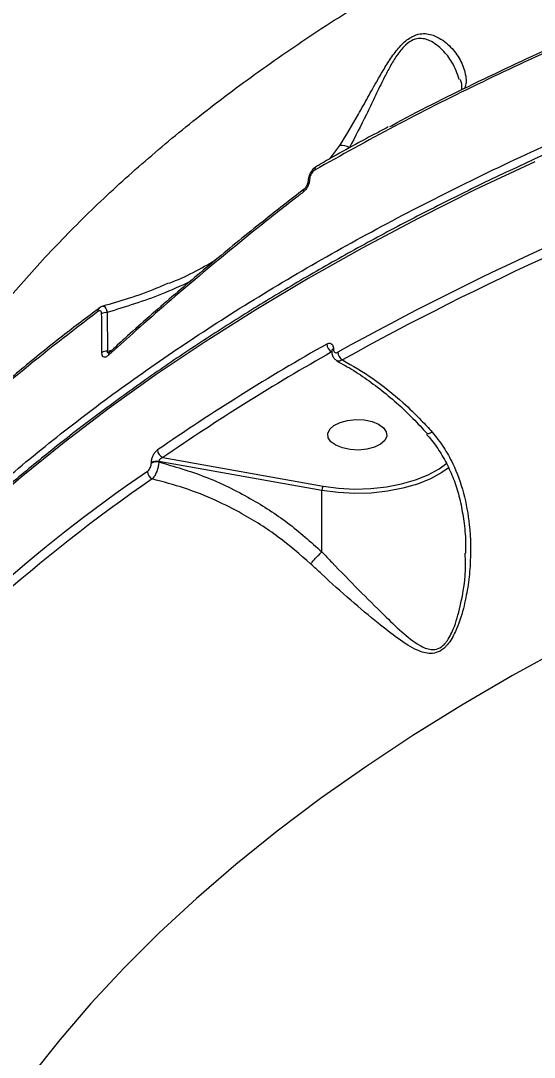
# Model space of a CAD drawing. Header units: millimetres. Extents: x -10881 to 8954, y -8695 to 5624.
# Drawn here: x -4872.1 to -4794, y 2245.8 to 2403.3 of the extents above; entities that cross this region are included whole.
import ezdxf

# ---------------------------------------------------------------- set-up
doc = ezdxf.new("R2010")
doc.units = ezdxf.units.MM
for name, color, linetype in [('DIKOM_ОБЪЕКТ', 7, 'Continuous'), ('DIKOM_РАЗМЕР_ЗОНА', 7, 'Continuous'), ('DIKOM_РАЗМЕР_ОБЪЕКТА', 7, 'Continuous')]:
    doc.layers.add(name, color=color, linetype=linetype)
doc.styles.add('style1', font='arial.ttf', dxfattribs={"width": 0.8})
doc.dimstyles.new('1-50', dxfattribs={"dimtxt": 300, "dimasz": 200, "dimexe": 100, "dimexo": 0, "dimgap": 100, "dimtad": 1, "dimtxsty": 'style1', "dimcen": 200, "dimclrd": 7, "dimclre": 7, "dimclrt": 7, "dimadec": 1, "dimazin": 2, "dimtfac": 1, "dimtmove": 0, "dimatfit": 2, "dimfxl": 0, "dimlwd": 25, "dimlwe": 18, "dimarcsym": 0})

# ---------------------------------------------------------------- blocks, each defined once
blk = doc.blocks.new('*D9')
at = {"layer": 'Defpoints', "color": 0, "transparency": 16777216}
for p in [(-9533.99, 4149), (-6877.05, 4149), (-2715.65, -5051.15)]:
    blk.add_point(p, dxfattribs=at)
at = {"layer": 'DIKOM_РАЗМЕР_ОБЪЕКТА', "color": 7, "lineweight": 18, "transparency": 16777216}
for p, q in [((-6877.05, 4149), (-9633.99, 4149)), ((-2715.65, -5051.15), (-9633.99, -5051.15))]:
    blk.add_line(p, q, dxfattribs=at)
at = {"layer": 'DIKOM_РАЗМЕР_ОБЪЕКТА', "color": 7, "lineweight": 25, "transparency": 16777216}
blk.add_line((-9533.99, -4851.15), (-9533.99, 3949), dxfattribs=at)
at = {"layer": 'DIKOM_РАЗМЕР_ОБЪЕКТА', "color": 7, "transparency": 16777216}
for points in [[(-9567.32, 3949), (-9500.66, 3949), (-9533.99, 4149)], [(-9567.32, -4851.15), (-9500.66, -4851.15), (-9533.99, -5051.15)]]:
    blk.add_solid(points, dxfattribs=at)
at = {"layer": 'DIKOM_РАЗМЕР_ОБЪЕКТА', "color": 7, "transparency": 16777216, "insert": (-9787.16, -451.07), "char_height": 300, "attachment_point": 5, "rotation": 90, "style": 'style1'}
blk.add_mtext('9200', dxfattribs=at)
blk = doc.blocks.new('*D10')
at = {"layer": 'Defpoints', "color": 0, "transparency": 16777216}
for p in [(-7152.73, 2730.8), (7385.22, 911.28), (7385.22, -7693.77)]:
    blk.add_point(p, dxfattribs=at)
at = {"layer": 'DIKOM_РАЗМЕР_ОБЪЕКТА', "color": 7, "lineweight": 18, "transparency": 16777216}
for p, q in [((-7152.73, 2730.8), (-7152.73, -7793.77)), ((7385.22, 911.28), (7385.22, -7793.77))]:
    blk.add_line(p, q, dxfattribs=at)
at = {"layer": 'DIKOM_РАЗМЕР_ОБЪЕКТА', "color": 7, "lineweight": 25, "transparency": 16777216}
blk.add_line((-6952.73, -7693.77), (7185.22, -7693.77), dxfattribs=at)
at = {"layer": 'DIKOM_РАЗМЕР_ОБЪЕКТА', "color": 7, "transparency": 16777216}
for points in [[(-6952.73, -7660.43), (-6952.73, -7727.1), (-7152.73, -7693.77)], [(7185.22, -7660.43), (7185.22, -7727.1), (7385.22, -7693.77)]]:
    blk.add_solid(points, dxfattribs=at)
at = {"layer": 'DIKOM_РАЗМЕР_ОБЪЕКТА', "color": 7, "transparency": 16777216, "insert": (116.24, -7440.59), "char_height": 300, "attachment_point": 5, "style": 'style1'}
blk.add_mtext('14500', dxfattribs=at)
blk = doc.blocks.new('*D11')
at = {"layer": 'Defpoints', "color": 0, "transparency": 16777216}
for p in [(-7028.45, 5624.13), (-10431.26, -7165.91), (-2784.83, -7165.91)]:
    blk.add_point(p, dxfattribs=at)
at = {"layer": 'DIKOM_РАЗМЕР_ЗОНА', "color": 7, "lineweight": 18, "transparency": 16777216}
for p, q in [((-7028.45, 5624.13), (-10531.26, 5624.13)), ((-2784.83, -7165.91), (-10531.26, -7165.91))]:
    blk.add_line(p, q, dxfattribs=at)
at = {"layer": 'DIKOM_РАЗМЕР_ЗОНА', "color": 7, "lineweight": 25, "transparency": 16777216}
blk.add_line((-10431.26, 5424.13), (-10431.26, -6965.91), dxfattribs=at)
at = {"layer": 'DIKOM_РАЗМЕР_ЗОНА', "color": 7, "transparency": 16777216}
for points in [[(-10464.6, 5424.13), (-10397.93, 5424.13), (-10431.26, 5624.13)], [(-10464.6, -6965.91), (-10397.93, -6965.91), (-10431.26, -7165.91)]]:
    blk.add_solid(points, dxfattribs=at)
at = {"layer": 'DIKOM_РАЗМЕР_ЗОНА', "color": 7, "transparency": 16777216, "insert": (-10684.43, -770.89), "char_height": 300, "attachment_point": 5, "rotation": 90, "style": 'style1'}
blk.add_mtext('12800', dxfattribs=at)
blk = doc.blocks.new('*D12')
at = {"layer": 'Defpoints', "color": 0, "transparency": 16777216}
for p in [(-9113.32, 3014.05), (8954.2, 2756.48), (8954.2, -8594.51)]:
    blk.add_point(p, dxfattribs=at)
at = {"layer": 'DIKOM_РАЗМЕР_ЗОНА', "color": 7, "lineweight": 18, "transparency": 16777216}
for p, q in [((-9113.32, 3014.05), (-9113.32, -8694.51)), ((8954.2, 2756.48), (8954.2, -8694.51))]:
    blk.add_line(p, q, dxfattribs=at)
at = {"layer": 'DIKOM_РАЗМЕР_ЗОНА', "color": 7, "lineweight": 25, "transparency": 16777216}
blk.add_line((-8913.32, -8594.51), (8754.2, -8594.51), dxfattribs=at)
at = {"layer": 'DIKOM_РАЗМЕР_ЗОНА', "color": 7, "transparency": 16777216}
for points in [[(-8913.32, -8561.18), (-8913.32, -8627.85), (-9113.32, -8594.51)], [(8754.2, -8561.18), (8754.2, -8627.85), (8954.2, -8594.51)]]:
    blk.add_solid(points, dxfattribs=at)
at = {"layer": 'DIKOM_РАЗМЕР_ЗОНА', "color": 7, "transparency": 16777216, "insert": (-79.56, -8341.34), "char_height": 300, "attachment_point": 5, "style": 'style1'}
blk.add_mtext('18000', dxfattribs=at)

msp = doc.modelspace()

# ---------------------------------------------------------------- linework, layer by layer
at = {"layer": 'DIKOM_ОБЪЕКТ', "color": 7, "linetype": 'Continuous', "lineweight": 15}
for p, q in [((-4825.089, 2382.293), (-4823.591, 2384.317)), ((-4858.93, 2358.968), (-4858.898, 2353.088)), ((-4858.898, 2353.088), (-4858.173, 2353.256)), ((-4824.805, 2353.11), (-4824.805, 2353.062)), ((-4824.543, 2353.457), (-4824.543, 2353.41)), ((-4852.216, 2336.074), (-4852.216, 2336.142)), ((-4851.086, 2336.323), (-4851.086, 2336.255)), ((-4826.285, 2331.916), (-4851.086, 2336.323)), ((-4850.474, 2336.915), (-4826.123, 2332.588)), ((-4826.285, 2322.583), (-4826.285, 2331.916))]:
    msp.add_line(p, q, dxfattribs=at)
at = {"layer": 'DIKOM_ОБЪЕКТ', "color": 7, "linetype": 'Continuous', "lineweight": 15, "flags": 128}
for points in [[(-4793.957, 2381.869), (-4802.938, 2377.625), (-4811.676, 2373.25), (-4820.164, 2368.745), (-4828.394, 2364.116), (-4836.36, 2359.365), (-4844.055, 2354.497), (-4851.473, 2349.517), (-4858.606, 2344.428), (-4865.45, 2339.234), (-4871.998, 2333.94), (-4878.245, 2328.551), (-4884.186, 2323.071), (-4889.815, 2317.504), (-4895.129, 2311.855), (-4900.121, 2306.13), (-4904.789, 2300.332), (-4909.128, 2294.467), (-4913.135, 2288.539), (-4916.806, 2282.554), (-4920.139, 2276.517), (-4923.129, 2270.432), (-4923.911, 2268.707)], [(-4818.682, 2342.388), (-4817.675, 2341.98), (-4816.932, 2341.443), (-4816.513, 2340.82), (-4816.453, 2340.161), (-4816.754, 2339.52), (-4817.395, 2338.949), (-4818.322, 2338.494), (-4819.46, 2338.192), (-4820.718, 2338.067), (-4821.993, 2338.129), (-4823.182, 2338.375), (-4824.189, 2338.782), (-4824.932, 2339.32), (-4825.351, 2339.943), (-4825.412, 2340.602), (-4825.11, 2341.242), (-4824.469, 2341.814), (-4823.542, 2342.269), (-4822.404, 2342.571), (-4821.146, 2342.696), (-4819.871, 2342.633), (-4818.682, 2342.388)], [(-4826.123, 2332.588), (-4823.754, 2332.272), (-4821.32, 2332.145), (-4818.877, 2332.211), (-4816.482, 2332.468), (-4814.191, 2332.91), (-4812.057, 2333.526), (-4810.131, 2334.303), (-4808.458, 2335.222), (-4807.301, 2336.067)], [(-4807.13, 2335.297), (-4808.068, 2334.632), (-4809.793, 2333.685), (-4811.78, 2332.884), (-4813.98, 2332.248), (-4816.343, 2331.792), (-4818.813, 2331.527), (-4821.332, 2331.459), (-4823.843, 2331.59), (-4826.285, 2331.916)], [(-4789.388, 2308.191), (-4797.351, 2303.811), (-4805.05, 2299.307), (-4812.479, 2294.685), (-4819.63, 2289.949), (-4826.498, 2285.103), (-4833.076, 2280.15), (-4839.357, 2275.097), (-4845.336, 2269.948), (-4851.007, 2264.707), (-4856.366, 2259.379), (-4861.406, 2253.97), (-4866.123, 2248.484), (-4870.513, 2242.927)]]:
    msp.add_lwpolyline(points, dxfattribs=at)
at = {"layer": 'DIKOM_ОБЪЕКТ', "color": 7, "linetype": 'Continuous', "lineweight": 15}
for centre, radius, start, end in [((-4823.243, 2382.133), 2.212, 59.13203, 99.06955), ((-4603.361, 1955.22), 454.747, 109.86503, 119.00535), ((-4826.812, 2380.661), 0.584, 124.18993, 187.15706), ((-4603.165, 1954.92), 453.743, 109.86503, 119.00535), ((-4828.061, 2378.816), 0.371, 107.32991, 169.38386), ((-4828.676, 2377.351), 0.487, 132.0599, 194.22937), ((-4859.743, 2359.166), 0.618, 128.2329, 185.80945), ((-4858.981, 2357.428), 1.541, 88.10343, 120.64282), ((-4858.974, 2351.567), 1.523, 87.12648, 119.99067), ((-4858.19, 2352.561), 0.523, 132.83138, 189.75057), ((-4656.427, 2055.21), 343.484, 119.49784, 124.56018), ((-4656.089, 2054.719), 342.667, 119.49784, 124.56018), ((-4824.143, 2354.21), 1.413, 181.61398, 241.60881), ((-4824.382, 2353.064), 0.425, 112.27731, 174.54158), ((-4824.38, 2353.015), 0.427, 112.37579, 173.63976), ((-4822.428, 2352.975), 1.436, 181.81286, 238.38279), ((-4849.951, 2338.134), 1.326, 182.31159, 246.76665), ((-4851.413, 2334.744), 1.613, 78.29531, 119.86153), ((-4851.413, 2334.675), 1.613, 78.29531, 119.86153), ((-4714.097, 2132.565), 245.251, 124.44822, 139.0084), ((-4851.497, 2334.866), 1.33, 182.50188, 244.04198), ((-4713.657, 2131.873), 244.71, 124.44822, 139.0084), ((-4824.875, 2331.932), 1.41, 152.23556, 180.63084)]:
    msp.add_arc(centre, radius, start, end, dxfattribs=at)
for points, knots in [([(-4740.061, 2686.63), (-4743.791, 2684.009), (-4752.245, 2678.066), (-4765.204, 2668.625), (-4778.944, 2658.306), (-4792.447, 2647.823), (-4805.787, 2637.122), (-4818.901, 2626.239), (-4831.788, 2615.167), (-4844.328, 2604.002), (-4856.352, 2592.896), (-4867.825, 2581.899), (-4878.769, 2571.003), (-4889.299, 2560.097), (-4899.468, 2549.12), (-4909.22, 2538.118), (-4918.55, 2527.085), (-4927.364, 2516.122), (-4935.547, 2505.375), (-4943.082, 2494.887), (-4949.999, 2484.645), (-4956.369, 2474.545), (-4962.22, 2464.531), (-4967.511, 2454.649), (-4972.231, 2444.9), (-4976.326, 2435.373), (-4979.743, 2426.197), (-4982.493, 2417.401), (-4984.602, 2408.968), (-4986.093, 2400.812), (-4986.971, 2392.887), (-4987.19, 2385.249), (-4986.847, 2378.306), (-4986.114, 2374.11), (-4985.783, 2372.217)], [0, 0, 0, 0, 0.0245668, 0.0556805, 0.0867942, 0.118124, 0.1494539, 0.1814654, 0.2134768, 0.2457239, 0.2779709, 0.3090846, 0.3401983, 0.3715281, 0.402858, 0.4348694, 0.4668809, 0.4991279, 0.531375, 0.5624883, 0.5936016, 0.6249311, 0.6562605, 0.6882716, 0.7202827, 0.7525293, 0.784776, 0.8158895, 0.8470031, 0.8783328, 0.9096624, 0.9416738, 0.9736851, 1, 1, 1, 1]), ([(-4756.61, 2675.628), (-4758.749, 2674.079), (-4763.987, 2670.286), (-4772.191, 2664.179), (-4781.219, 2657.335), (-4790.095, 2650.452), (-4798.827, 2643.534), (-4807.417, 2636.576), (-4815.869, 2629.576), (-4824.185, 2622.533), (-4832.367, 2615.445), (-4840.417, 2608.309), (-4848.339, 2601.123), (-4856.123, 2593.893), (-4863.746, 2586.644), (-4871.174, 2579.403), (-4878.387, 2572.193), (-4885.383, 2565.015), (-4892.164, 2557.868), (-4898.734, 2550.747), (-4905.096, 2543.652), (-4911.25, 2536.58), (-4917.198, 2529.529), (-4922.943, 2522.497), (-4928.485, 2515.481), (-4933.823, 2508.484), (-4938.944, 2501.523), (-4943.826, 2494.626), (-4948.45, 2487.818), (-4952.81, 2481.107), (-4956.912, 2474.49), (-4960.756, 2467.963), (-4964.344, 2461.524), (-4967.677, 2455.172), (-4970.757, 2448.904), (-4973.583, 2442.719), (-4976.157, 2436.615), (-4978.477, 2430.591), (-4980.539, 2424.658), (-4982.336, 2418.839), (-4983.857, 2413.157), (-4985.101, 2407.622), (-4986.068, 2402.234), (-4986.759, 2396.989), (-4987.175, 2391.888), (-4987.314, 2386.928), (-4987.186, 2382.104), (-4986.755, 2377.435), (-4986.337, 2374.234), (-4985.984, 2372.634), (-4985.953, 2372.494)], [0, 0, 0, 0, 0.0148389, 0.0363248, 0.0577115, 0.0790235, 0.1002852, 0.1215208, 0.1427548, 0.1640065, 0.185297, 0.2066505, 0.2280913, 0.2496435, 0.2712439, 0.2927701, 0.31419, 0.3355284, 0.3568095, 0.3780578, 0.3992977, 0.4205508, 0.441836, 0.4631774, 0.4845994, 0.5061261, 0.5277401, 0.5493241, 0.5707887, 0.5921654, 0.6134784, 0.6347521, 0.6560108, 0.6772784, 0.6985711, 0.7199131, 0.7413282, 0.7628402, 0.7844597, 0.8060759, 0.8275906, 0.8490058, 0.8703444, 0.8916286, 0.9128801, 0.9341205, 0.9553707, 0.976645, 0.9979651, 1, 1, 1, 1]), ([(-4747.994, 2585.517), (-4752.8, 2581.565), (-4762.424, 2573.651), (-4776.382, 2561.572), (-4789.971, 2549.355), (-4802.341, 2537.742), (-4813.533, 2526.806), (-4823.635, 2516.56), (-4833.362, 2506.3), (-4842.765, 2495.972), (-4851.79, 2485.618), (-4860.433, 2475.236), (-4868.606, 2464.922), (-4876.121, 2454.922), (-4882.98, 2445.275), (-4889.226, 2435.965), (-4894.999, 2426.789), (-4900.325, 2417.701), (-4905.167, 2408.743), (-4909.514, 2399.916), (-4913.318, 2391.303), (-4916.972, 2381.878), (-4920.188, 2371.794), (-4922.644, 2361.205), (-4923.995, 2351.146), (-4924.192, 2342.62), (-4923.599, 2335.477), (-4922.496, 2329.561), (-4921.145, 2324.709), (-4919.936, 2321.972), (-4919.493, 2320.968)], [0, 0, 0, 0, 0.0399567, 0.080011, 0.1203642, 0.1608183, 0.1942113, 0.2276042, 0.2612302, 0.2948563, 0.3292242, 0.363592, 0.3982195, 0.4328469, 0.4651912, 0.4975355, 0.5301012, 0.5626669, 0.5959363, 0.6292057, 0.6627205, 0.6962354, 0.7422723, 0.7884713, 0.8351676, 0.882032, 0.9148797, 0.9477274, 0.9808065, 1, 1, 1, 1]), ([(-4894.138, 2329.371), (-4892.609, 2332.586), (-4889.31, 2339.522), (-4882.668, 2349.918), (-4875.373, 2359.509), (-4867.999, 2367.846), (-4860.936, 2375), (-4853.241, 2382.021), (-4844.923, 2388.894), (-4835.956, 2395.627), (-4826.378, 2402.183), (-4816.19, 2408.552), (-4805.629, 2414.593), (-4794.75, 2420.305), (-4783.588, 2425.701), (-4771.971, 2430.869), (-4760.883, 2435.404), (-4750.471, 2439.355), (-4740.826, 2442.784), (-4730.955, 2446.061), (-4719.731, 2449.558), (-4711.638, 2451.818), (-4706.997, 2453.114)], [0, 0, 0, 0, 0.0607, 0.1309375, 0.2014268, 0.2508783, 0.3005038, 0.3502163, 0.400558, 0.4509895, 0.5020606, 0.5532242, 0.6045739, 0.6533493, 0.7021248, 0.7512195, 0.8003142, 0.837591, 0.8748677, 0.9122849, 0.9497022, 1, 1, 1, 1]), ([(-4515.515, 2437.168), (-4517.536, 2437.161), (-4523.395, 2437.14), (-4533.09, 2436.982), (-4544.589, 2436.64), (-4556.065, 2436.133), (-4567.51, 2435.465), (-4578.915, 2434.635), (-4590.272, 2433.644), (-4601.572, 2432.494), (-4612.806, 2431.183), (-4623.967, 2429.715), (-4635.046, 2428.089), (-4646.034, 2426.307), (-4656.923, 2424.371), (-4667.705, 2422.281), (-4678.372, 2420.039), (-4688.916, 2417.648), (-4699.329, 2415.108), (-4709.604, 2412.422), (-4719.731, 2409.591), (-4729.705, 2406.618), (-4739.517, 2403.506), (-4749.16, 2400.255), (-4758.627, 2396.869), (-4767.911, 2393.35), (-4777.004, 2389.701), (-4785.9, 2385.925), (-4794.592, 2382.023), (-4803.074, 2378), (-4811.339, 2373.858), (-4819.381, 2369.6), (-4827.194, 2365.23), (-4834.772, 2360.75), (-4842.11, 2356.164), (-4849.201, 2351.476), (-4856.04, 2346.688), (-4862.623, 2341.805), (-4868.944, 2336.829), (-4874.998, 2331.766), (-4880.782, 2326.617), (-4886.289, 2321.388), (-4891.516, 2316.083), (-4896.46, 2310.705), (-4901.115, 2305.258), (-4905.48, 2299.746), (-4909.55, 2294.175), (-4913.32, 2288.547), (-4916.795, 2282.868), (-4919.948, 2277.14), (-4922.29, 2272.514), (-4923.471, 2269.785), (-4923.813, 2268.994)], [0, 0, 0, 0, 0.010754, 0.0311851, 0.0516167, 0.0720484, 0.0924801, 0.112912, 0.1333439, 0.1537761, 0.1742083, 0.1946408, 0.2150736, 0.2355066, 0.2559398, 0.2763734, 0.2968073, 0.3172416, 0.3376763, 0.3581114, 0.378547, 0.398983, 0.4194195, 0.4398565, 0.4602941, 0.4807323, 0.501171, 0.5216103, 0.5420503, 0.5624908, 0.5829319, 0.6033736, 0.6238158, 0.6442586, 0.6647017, 0.6851453, 0.705589, 0.7260329, 0.7464767, 0.7669202, 0.787363, 0.8078049, 0.8282456, 0.8486847, 0.8691215, 0.8895558, 0.9099869, 0.9304142, 0.9508372, 0.9712554, 0.9916682, 1, 1, 1, 1]), ([(-4923.855, 2270.406), (-4922.831, 2272.668), (-4920.482, 2277.86), (-4915.972, 2285.87), (-4910.44, 2294.499), (-4904.137, 2303.058), (-4897.071, 2311.554), (-4889.285, 2319.905), (-4880.89, 2328.002), (-4871.946, 2335.814), (-4862.475, 2343.356), (-4852.38, 2350.705), (-4841.597, 2357.9), (-4830.151, 2364.904), (-4818.022, 2371.716), (-4805.306, 2378.27), (-4791.479, 2384.81), (-4776.518, 2391.265), (-4760.368, 2397.576), (-4743.592, 2403.498), (-4726.21, 2409.014), (-4708.43, 2414.062), (-4690.327, 2418.622), (-4673.908, 2422.298), (-4663.389, 2424.344), (-4659.105, 2425.177)], [0, 0, 0, 0, 0.0324147, 0.0743695, 0.1163243, 0.1591919, 0.2020595, 0.2452425, 0.2884255, 0.3300909, 0.3717562, 0.413711, 0.4556658, 0.4985334, 0.541401, 0.584584, 0.627767, 0.6762691, 0.7247712, 0.7733865, 0.8223472, 0.8714243, 0.9192089, 0.9671017, 1, 1, 1, 1]), ([(-4776.188, 2405.396), (-4780.718, 2403.498), (-4789.786, 2399.698), (-4802.804, 2393.617), (-4815.426, 2387.281), (-4823.4, 2382.821), (-4827.391, 2380.588)], [0, 0, 0, 0, 0.2489045, 0.498243, 0.7488998, 1, 1, 1, 1]), ([(-4815.986, 2387.197), (-4815.64, 2387.388), (-4811.306, 2389.775), (-4802.461, 2394.123), (-4789.464, 2400.232), (-4780.341, 2404.049), (-4775.775, 2405.96)], [0, 0, 0, 0, 0.02797394, 0.35065374, 0.67504002, 1, 1, 1, 1]), ([(-4823.591, 2384.317), (-4822.64, 2385.879), (-4821.2, 2388.243), (-4819.303, 2391.659), (-4817.972, 2394.053), (-4816.716, 2396.209), (-4815.508, 2398.083), (-4814.134, 2399.804), (-4812.668, 2400.944), (-4811.376, 2401.349), (-4810.3, 2401.341), (-4809.228, 2401.064), (-4808.169, 2400.519), (-4806.815, 2399.475), (-4805.472, 2397.873), (-4804.551, 2395.731), (-4804.268, 2394.074), (-4804.553, 2393.147), (-4804.6, 2392.996)], [0, 0, 0, 0, 0.1166168, 0.1764521, 0.2368444, 0.2800572, 0.3240472, 0.3691358, 0.4146442, 0.4543143, 0.4910503, 0.5286917, 0.5820481, 0.6359325, 0.7459444, 0.8604833, 0.9771327, 1, 1, 1, 1]), ([(-4805.426, 2394.365), (-4805.735, 2395.257), (-4806.282, 2396.834), (-4807.901, 2398.875), (-4809.367, 2400.085), (-4810.692, 2400.554), (-4811.611, 2400.632), (-4812.681, 2400.335), (-4813.522, 2399.684), (-4814.368, 2398.788), (-4815.19, 2397.644), (-4816.166, 2395.936), (-4817.197, 2393.924), (-4818.313, 2391.603), (-4819.973, 2388.122), (-4821.249, 2385.676), (-4822.108, 2384.031)], [0, 0, 0, 0, 0.1518762, 0.2684554, 0.3869721, 0.4258709, 0.4655355, 0.5086157, 0.5509074, 0.5589699, 0.6094022, 0.6565778, 0.7047772, 0.7771093, 0.8501691, 1, 1, 1, 1]), ([(-4805.322, 2394.412), (-4805.293, 2394.344), (-4805.103, 2393.887), (-4805.032, 2393.342), (-4805.097, 2392.849), (-4805.112, 2392.737)], [0, 0, 0, 0, 0.1200751, 0.7987879, 1, 1, 1, 1]), ([(-4816.205, 2387.148), (-4817.036, 2386.714), (-4820.563, 2384.869), (-4824.202, 2382.861), (-4826.936, 2381.255), (-4827.137, 2381.138)], [0, 0, 0, 0, 0.2222217, 0.9430584, 1, 1, 1, 1]), ([(-4827.139, 2381.131), (-4827.261, 2381.055), (-4827.577, 2380.858), (-4827.988, 2380.335), (-4828.339, 2379.632), (-4828.394, 2379.123), (-4828.419, 2378.886)], [0, 0, 0, 0, 0.167138, 0.431643, 0.7356589, 1, 1, 1, 1]), ([(-4827.391, 2380.588), (-4827.432, 2380.562), (-4827.569, 2380.474), (-4827.786, 2380.241), (-4827.992, 2379.895), (-4828.134, 2379.522), (-4828.159, 2379.288), (-4828.172, 2379.17)], [0, 0, 0, 0, 0.1043526, 0.3453588, 0.5759422, 0.7877488, 1, 1, 1, 1]), ([(-4828.172, 2379.17), (-4828.19, 2379.001), (-4828.225, 2378.664), (-4828.431, 2378.134), (-4828.735, 2377.614), (-4829.004, 2377.364), (-4829.148, 2377.231)], [0, 0, 0, 0, 0.2322168, 0.4640132, 0.7140228, 1, 1, 1, 1]), ([(-4828.426, 2378.885), (-4828.429, 2378.84), (-4828.436, 2378.744), (-4828.483, 2378.539), (-4828.577, 2378.288), (-4828.724, 2378.022), (-4828.877, 2377.825), (-4828.985, 2377.724), (-4829.01, 2377.707), (-4829.011, 2377.706)], [0, 0, 0, 0, 0.1172606, 0.2486911, 0.4270551, 0.6366012, 0.8360417, 0.9936867, 1, 1, 1, 1]), ([(-4829.148, 2377.231), (-4829.583, 2376.894), (-4831.758, 2375.211), (-4837.335, 2370.817), (-4845.643, 2364.002), (-4853.251, 2357.418), (-4857.504, 2353.562), (-4858.706, 2352.472)], [0, 0, 0, 0, 0.0413727, 0.2068702, 0.5381497, 0.8694287, 1, 1, 1, 1]), ([(-4828.994, 2377.702), (-4831.09, 2376.073), (-4835.698, 2372.492), (-4842.539, 2366.912), (-4849.532, 2360.983), (-4854.859, 2356.322), (-4857.772, 2353.629), (-4858.531, 2352.927)], [0, 0, 0, 0, 0.1999144, 0.4396287, 0.6783836, 0.9162284, 1, 1, 1, 1]), ([(-4849.532, 2363.416), (-4849.519, 2363.422), (-4847.018, 2364.367), (-4844.589, 2365.64), (-4842.325, 2367.06), (-4842.265, 2367.097)], [0, 0, 0, 0, 0.0053625, 0.9739651, 1, 1, 1, 1]), ([(-4849.655, 2363.417), (-4850.25, 2363.152), (-4852.224, 2362.273), (-4855.541, 2361.083), (-4858.307, 2360.287), (-4859.602, 2359.914)], [0, 0, 0, 0, 0.1867001, 0.619271, 1, 1, 1, 1]), ([(-4846.377, 2363.624), (-4847.806, 2362.974), (-4851.846, 2361.137), (-4856.149, 2359.82), (-4858.93, 2358.968)], [0, 0, 0, 0, 0.3536931, 1, 1, 1, 1]), ([(-4860.358, 2359.103), (-4864.422, 2355.98), (-4872.563, 2349.725), (-4883.562, 2339.907), (-4893.738, 2329.797), (-4899.635, 2322.815), (-4902.588, 2319.319)], [0, 0, 0, 0, 0.2482771, 0.497233, 0.7482654, 1, 1, 1, 1]), ([(-4860.114, 2359.639), (-4861.995, 2358.226), (-4866.055, 2355.174), (-4871.974, 2350.376), (-4877.926, 2345.276), (-4883.584, 2340.102), (-4888.958, 2334.857), (-4894.046, 2329.532), (-4898.555, 2324.51), (-4901.231, 2321.232), (-4902.415, 2319.783)], [0, 0, 0, 0, 0.11302897, 0.24404829, 0.3749134, 0.50538465, 0.63551784, 0.76578485, 0.89647101, 1, 1, 1, 1]), ([(-4859.767, 2358.754), (-4859.77, 2358.805), (-4859.777, 2358.935), (-4859.838, 2359.111), (-4859.965, 2359.223), (-4860.147, 2359.233), (-4860.283, 2359.149), (-4860.358, 2359.103)], [0, 0, 0, 0, 0.12076189, 0.30754795, 0.52293514, 0.73744695, 1, 1, 1, 1]), ([(-4859.601, 2359.898), (-4859.682, 2359.878), (-4859.878, 2359.828), (-4860.035, 2359.708), (-4860.127, 2359.638)], [0, 0, 0, 0, 0.4113226, 1, 1, 1, 1]), ([(-4859.599, 2359.906), (-4859.593, 2359.91), (-4859.502, 2359.973), (-4859.323, 2359.878), (-4859.105, 2359.601), (-4858.985, 2359.243), (-4858.94, 2359.015), (-4858.93, 2358.968)], [0, 0, 0, 0, 0.0226595, 0.3379239, 0.6379587, 0.9248539, 1, 1, 1, 1]), ([(-4859.735, 2352.886), (-4859.733, 2353.472), (-4859.727, 2355.428), (-4859.75, 2357.384), (-4859.767, 2358.754)], [0, 0, 0, 0, 0.2996328, 1, 1, 1, 1]), ([(-4858.706, 2352.472), (-4858.854, 2352.359), (-4859.099, 2352.172), (-4859.416, 2352.16), (-4859.619, 2352.312), (-4859.722, 2352.582), (-4859.731, 2352.795), (-4859.735, 2352.886)], [0, 0, 0, 0, 0.3038664, 0.5023335, 0.7017042, 0.8732905, 1, 1, 1, 1]), ([(-4858.898, 2353.088), (-4858.912, 2353.055), (-4858.937, 2353), (-4858.932, 2352.934), (-4858.903, 2352.891), (-4858.849, 2352.864), (-4858.743, 2352.853), (-4858.648, 2352.873), (-4858.586, 2352.887)], [0, 0, 0, 0, 0.1805591, 0.300856, 0.3970681, 0.5266919, 0.6855546, 1, 1, 1, 1]), ([(-4858.558, 2352.939), (-4858.571, 2352.925), (-4858.617, 2352.878), (-4858.655, 2352.861), (-4858.644, 2352.866), (-4858.642, 2352.866)], [0, 0, 0, 0, 0.248533, 0.8655091, 1, 1, 1, 1]), ([(-4825.556, 2354.17), (-4825.442, 2354.22), (-4825.215, 2354.321), (-4824.911, 2354.271), (-4824.682, 2354.074), (-4824.56, 2353.781), (-4824.548, 2353.549), (-4824.543, 2353.457)], [0, 0, 0, 0, 0.21503765, 0.42997028, 0.6447112, 0.8592201, 1, 1, 1, 1]), ([(-4824.805, 2353.063), (-4824.805, 2353.063), (-4824.828, 2352.84), (-4824.729, 2352.443), (-4824.459, 2351.938), (-4824.166, 2351.75), (-4824.03, 2351.662)], [0, 0, 0, 0, 0.000433, 0.3882809, 0.7151084, 1, 1, 1, 1]), ([(-4824.812, 2353.191), (-4824.81, 2353.188), (-4824.807, 2353.184), (-4824.807, 2353.127), (-4824.807, 2353.105)], [0, 0, 0, 0, 0.617106, 1, 1, 1, 1]), ([(-4824.543, 2353.41), (-4824.54, 2353.348), (-4824.531, 2353.192), (-4824.449, 2352.995), (-4824.296, 2352.864), (-4824.093, 2352.83), (-4823.94, 2352.897), (-4823.864, 2352.93)], [0, 0, 0, 0, 0.1422682, 0.3570915, 0.5715532, 0.7857145, 1, 1, 1, 1]), ([(-4824.036, 2351.58), (-4823.614, 2351.363), (-4822.303, 2350.692), (-4820.114, 2349.288), (-4817.494, 2347.397), (-4814.934, 2345.257), (-4812.515, 2342.988), (-4811.014, 2341.34), (-4810.297, 2340.553)], [0, 0, 0, 0, 0.0879389, 0.272743, 0.4583673, 0.6443498, 0.8300303, 1, 1, 1, 1]), ([(-4823.181, 2351.752), (-4823.327, 2351.689), (-4823.619, 2351.561), (-4823.904, 2351.556), (-4823.999, 2351.64), (-4823.999, 2351.64)], [0, 0, 0, 0, 0.4998342, 0.9992464, 1, 1, 1, 1]), ([(-4823.181, 2351.752), (-4821.626, 2350.858), (-4818.476, 2349.049), (-4814.477, 2345.801), (-4811.518, 2342.963), (-4810.095, 2341.393), (-4809.55, 2340.793)], [0, 0, 0, 0, 0.3247084, 0.657479, 0.869005, 1, 1, 1, 1]), ([(-4809.55, 2340.793), (-4808.953, 2340.049), (-4807.748, 2338.548), (-4806.066, 2335.468), (-4804.637, 2331.525), (-4803.704, 2326.276), (-4803.632, 2321.431), (-4804.097, 2317.18), (-4804.774, 2313.82), (-4805.753, 2310.81), (-4806.831, 2308.922), (-4807.745, 2307.906), (-4808.611, 2307.288), (-4810.091, 2307.04), (-4812.14, 2307.691), (-4814.727, 2309.361), (-4818.039, 2311.943), (-4821.9, 2315.225), (-4825.398, 2318.33), (-4827.46, 2320.255), (-4828.004, 2320.761)], [0, 0, 0, 0, 0.0440626, 0.0889571, 0.1624871, 0.2382061, 0.3352462, 0.385054, 0.435258, 0.4935501, 0.5321339, 0.5402075, 0.5665588, 0.5927386, 0.6382706, 0.7076003, 0.7787225, 0.8710031, 0.9660344, 1, 1, 1, 1]), ([(-4810.412, 2340.447), (-4810.145, 2340.153), (-4809.305, 2339.231), (-4808.127, 2337.466), (-4806.88, 2335.174), (-4805.895, 2332.694), (-4805.181, 2330.042), (-4804.686, 2327.175), (-4804.434, 2324.608), (-4804.459, 2322.98), (-4804.468, 2322.413)], [0, 0, 0, 0, 0.0611068, 0.1919138, 0.3276826, 0.4658999, 0.6050908, 0.7508597, 0.9132442, 1, 1, 1, 1]), ([(-4809.55, 2340.793), (-4809.576, 2340.777), (-4809.679, 2340.716), (-4809.905, 2340.599), (-4810.163, 2340.507), (-4810.237, 2340.557), (-4810.27, 2340.579)], [0, 0, 0, 0, 0.0709595, 0.277934, 0.6741737, 1, 1, 1, 1]), ([(-4852.216, 2336.142), (-4852.213, 2336.219), (-4852.205, 2336.445), (-4852.108, 2336.87), (-4851.896, 2337.366), (-4851.606, 2337.806), (-4851.386, 2337.989), (-4851.276, 2338.08)], [0, 0, 0, 0, 0.1082969, 0.3204328, 0.5430623, 0.7715679, 1, 1, 1, 1]), ([(-4852.826, 2334.808), (-4852.755, 2334.868), (-4852.612, 2334.987), (-4852.423, 2335.275), (-4852.286, 2335.597), (-4852.224, 2335.874), (-4852.218, 2336.022), (-4852.216, 2336.074)], [0, 0, 0, 0, 0.2288294, 0.4578465, 0.6785143, 0.8883618, 1, 1, 1, 1]), ([(-4851.086, 2336.255), (-4851.093, 2336.152), (-4851.113, 2335.858), (-4851.228, 2335.304), (-4851.452, 2334.651), (-4851.751, 2334.055), (-4851.97, 2333.798), (-4852.079, 2333.67)], [0, 0, 0, 0, 0.11317327, 0.32593286, 0.54798326, 0.77543798, 1, 1, 1, 1]), ([(-4850.474, 2336.915), (-4850.545, 2336.891), (-4850.684, 2336.845), (-4850.87, 2336.719), (-4851.002, 2336.577), (-4851.058, 2336.465), (-4851.081, 2336.386), (-4851.084, 2336.348), (-4851.086, 2336.323)], [0, 0, 0, 0, 0.2553444, 0.4988913, 0.7167491, 0.8616271, 0.9070133, 1, 1, 1, 1]), ([(-4851.086, 2336.255), (-4848.73, 2335.574), (-4843.951, 2334.194), (-4837.373, 2330.955), (-4831.361, 2327.11), (-4827.99, 2324.103), (-4826.285, 2322.583)], [0, 0, 0, 0, 0.2606924, 0.52870231, 0.7616279, 1, 1, 1, 1]), ([(-4828.004, 2320.761), (-4829.607, 2322.166), (-4832.851, 2325.008), (-4837.796, 2328.123), (-4842.597, 2330.541), (-4847.157, 2332.374), (-4850.431, 2333.236), (-4852.079, 2333.67)], [0, 0, 0, 0, 0.23086503, 0.46717488, 0.62656883, 0.81199179, 1, 1, 1, 1]), ([(-4828.004, 2320.761), (-4827.967, 2320.809), (-4827.86, 2320.947), (-4827.602, 2321.255), (-4827.206, 2321.693), (-4826.724, 2322.184), (-4826.432, 2322.448), (-4826.285, 2322.581)], [0, 0, 0, 0, 0.0873104, 0.2536162, 0.5024108, 0.7512054, 1, 1, 1, 1]), ([(-4826.285, 2322.583), (-4826.285, 2322.582), (-4826.285, 2322.582), (-4826.285, 2322.581), (-4826.285, 2322.581), (-4826.285, 2322.581)], [0, 0, 0, 0, 0.4783841, 0.8637035, 1, 1, 1, 1]), ([(-4826.285, 2322.581), (-4826.285, 2322.58), (-4825.782, 2322.05), (-4823.891, 2320.076), (-4820.686, 2316.777), (-4817.163, 2313.288), (-4814.172, 2310.382), (-4811.831, 2308.53), (-4809.974, 2307.663), (-4808.636, 2307.784), (-4807.959, 2308.275), (-4807.568, 2308.694), (-4807.037, 2309.328), (-4806.081, 2311.206), (-4805.01, 2315.171), (-4804.359, 2319.105), (-4804.494, 2321.817), (-4804.523, 2322.407)], [0, 0, 0, 0, 0.0000246, 0.0500794, 0.188542, 0.327215, 0.4299957, 0.5324053, 0.5962325, 0.6315263, 0.6661321, 0.6665949, 0.6774781, 0.7308689, 0.8146101, 0.959705, 1, 1, 1, 1])]:
    msp.add_open_spline(points, degree=3, knots=knots, dxfattribs=at)

# ---------------------------------------------------------------- dimensions: what is measured, and where the dimension line sits
at = {"layer": 'DIKOM_РАЗМЕР_ЗОНА'}
dim = msp.add_linear_dim(base=(-10431.262, -7165.906), p1=(-7028.448, 5624.134), p2=(-2784.833, -7165.906), angle=90, text='12800', dimstyle='1-50', dxfattribs=at)
dim.commit()
dim.dimension.update_dxf_attribs({"geometry": '*D11', "text_midpoint": (-10431.262, -770.886), "dimtype": 160})
dim = msp.add_linear_dim(base=(8954.2, -8594.513), p1=(-9113.319, 3014.045), p2=(8954.2, 2756.48), text='18000', dimstyle='1-50', dxfattribs=at)
dim.commit()
dim.dimension.update_dxf_attribs({"geometry": '*D12', "text_midpoint": (-79.559, -8594.513), "dimtype": 160})
at = {"layer": 'DIKOM_РАЗМЕР_ОБЪЕКТА'}
dim = msp.add_linear_dim(base=(-9533.989, 4149.001), p1=(-2715.652, -5051.147), p2=(-6877.054, 4149.001), angle=90, text='9200', dimstyle='1-50', dxfattribs=at)
dim.commit()
dim.dimension.update_dxf_attribs({"geometry": '*D9', "text_midpoint": (-9533.989, -451.073), "dimtype": 160})
dim = msp.add_linear_dim(base=(7385.217, -7693.766), p1=(-7152.73, 2730.795), p2=(7385.217, 911.281), text='14500', dimstyle='1-50', dxfattribs=at)
dim.commit()
dim.dimension.update_dxf_attribs({"geometry": '*D10', "text_midpoint": (116.244, -7693.766), "dimtype": 160})

doc.saveas('drawing.dxf')
